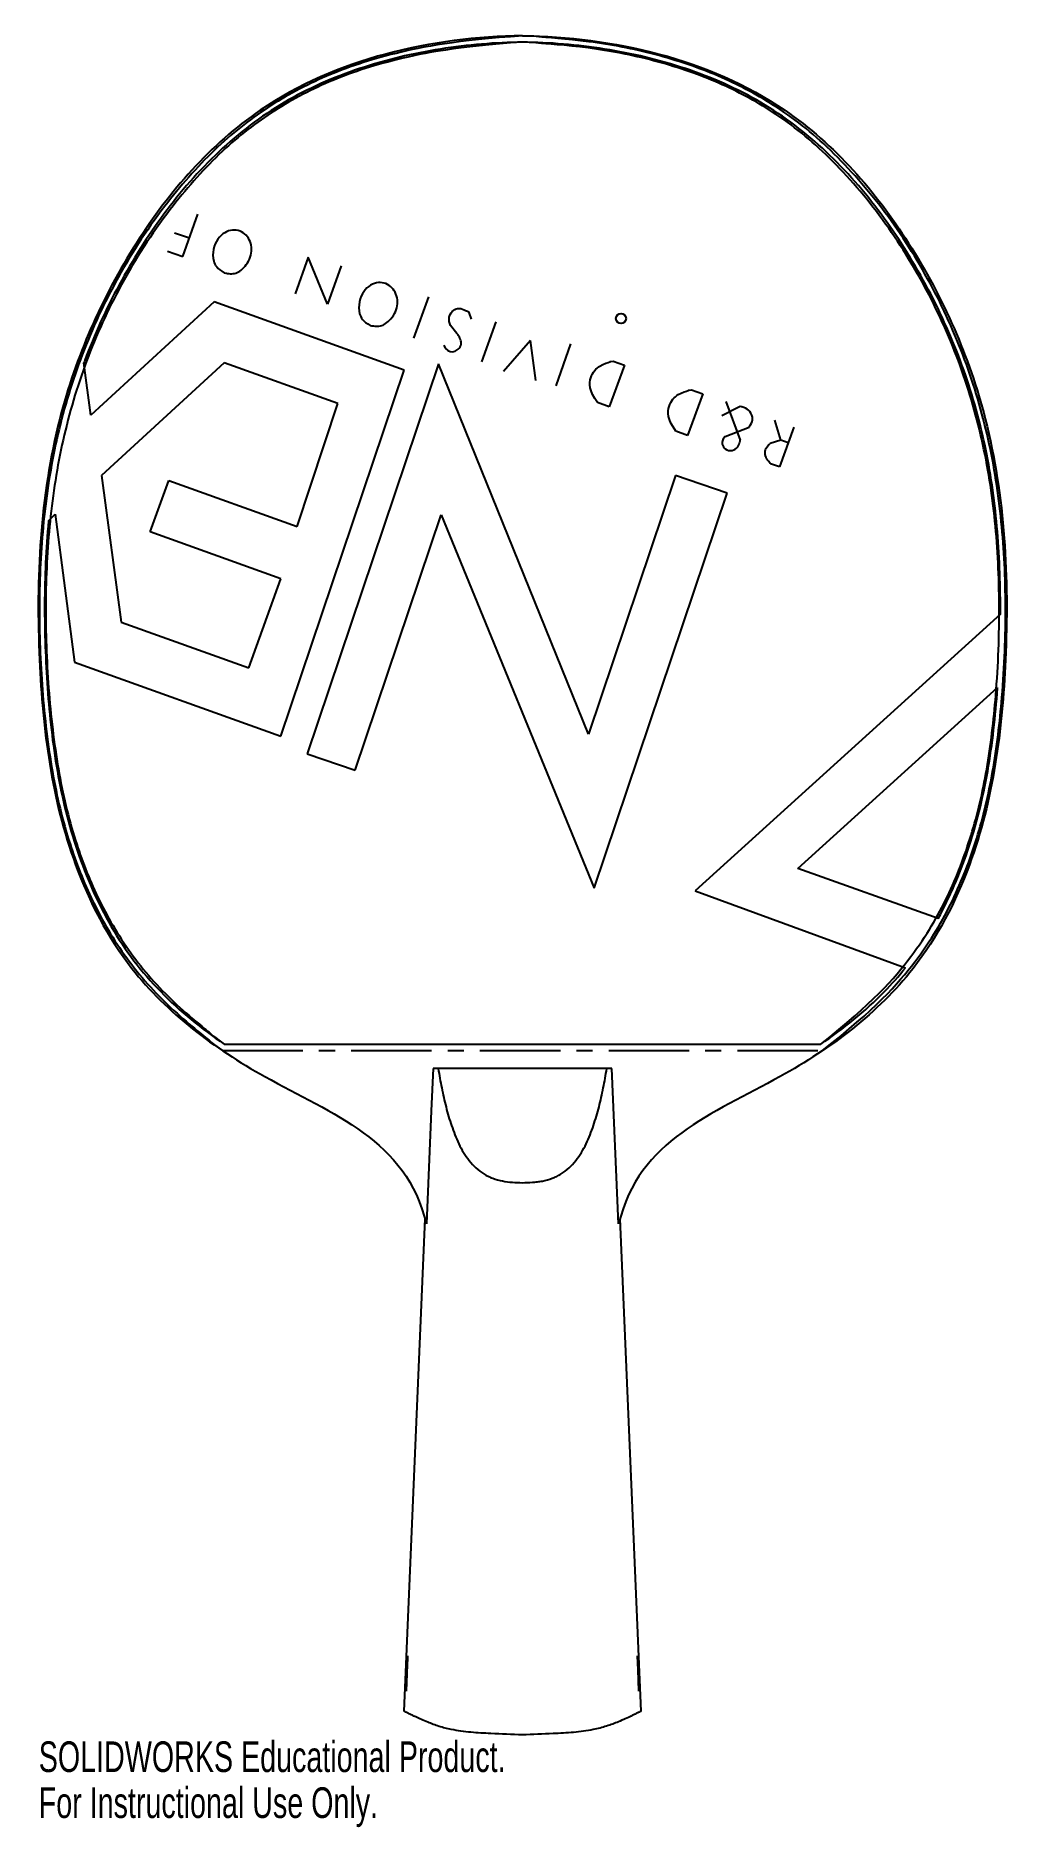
# Model space of a CAD drawing. Header units: millimetres. Extents: x -77 to 77, y -178 to 105.
import ezdxf

# ---------------------------------------------------------------- set-up
doc = ezdxf.new("R2010")
doc.units = ezdxf.units.MM
doc.linetypes.add('CENTERX2', pattern=[20.32, 12.7, -2.54, 2.54, -2.54])
doc.styles.add('SLDTEXTSTYLE0', font='TXT', dxfattribs={"width": 0.7})

msp = doc.modelspace()

# ---------------------------------------------------------------- linework, layer by layer
at = {"color": 141, "linetype": 'Continuous'}
for p, q in [((-53.59, 70.34), (-51.25, 77.03)), ((-52.58, 73.23), (-54.91, 74.05)), ((-56.04, 71.2), (-53.59, 70.34)), ((-33.83, 70.24), (-35.88, 64.46)), ((-30.77, 62.81), (-33.83, 70.24)), ((-28.62, 68.88), (-30.77, 62.81)), ((-14.81, 63.97), (-17.2, 57.44)), ((-10.34, 58.17), (-11.39, 59.47)), ((-8.03, 60.46), (-8.4, 61.49)), ((-6.4, 53.72), (-4.15, 60.04)), ((1.25, 57.11), (-2.99, 52.22)), ((2.08, 50.79), (1.25, 57.11)), ((7.56, 56.56), (5.24, 49.94)), ((-12.42, 56.35), (-12.19, 55.86)), ((14.33, 53.83), (16.1, 53.17)), ((16.1, 53.17), (13.68, 46.61)), ((28.47, 48.66), (26.05, 42.1)), ((26.69, 49.31), (28.47, 48.66)), ((13.68, 46.61), (11.84, 47.29)), ((34.35, 46.65), (31.46, 45.19)), ((32.07, 47.45), (34.35, 41.36)), ((26.05, 42.1), (24.2, 42.78)), ((31.97, 41.95), (35.76, 43.43)), ((40.75, 41.36), (39.82, 44.5)), ((42.81, 43.43), (40.55, 37.13)), ((40.75, 41.36), (39.11, 40.85)), ((41.92, 40.95), (40.75, 41.36)), ((40.55, 37.13), (39.31, 37.57))]:
    msp.add_line(p, q, dxfattribs=at)
at = {"color": 254, "linetype": 'Continuous', "lineweight": 25}
for p, q in [((-48.65, 63.18), (-68.15, 45.31)), ((-18.68, 52.42), (-48.65, 63.18)), ((-68.15, 45.31), (-69.23, 53.57)), ((-47.06, 53.57), (-66.42, 35.76)), ((-29.15, 47.13), (-47.06, 53.57)), ((-38.16, -5.37), (-18.68, 52.42)), ((-13.26, 53.4), (-34, -8.14)), ((10.41, -5.03), (-13.26, 53.4)), ((-35.55, 27.72), (-29.15, 47.13)), ((-66.42, 35.76), (-63.34, 12.66)), ((-58.75, 26.88), (-55.83, 35.01)), ((-55.83, 35.01), (-35.55, 27.72)), ((24.16, 35.76), (10.41, -5.03)), ((32.32, 33), (24.16, 35.76)), ((11.3, -29.36), (32.32, 33)), ((-74.79, 28.65), (-73.76, 29.69)), ((-73.76, 29.69), (-70.69, 6.31)), ((-26.41, -10.7), (-12.84, 29.55)), ((-12.84, 29.55), (11.3, -29.36)), ((-38.16, 19.48), (-58.75, 26.88)), ((-43.21, 5.42), (-38.16, 19.48)), ((-63.34, 12.66), (-43.21, 5.42)), ((75.42, 13.92), (27.27, -29.78)), ((-70.69, 6.31), (-38.16, -5.37)), ((43.46, -26.24), (74.98, 2.32)), ((-34, -8.14), (-26.41, -10.7)), ((65.61, -34.15), (43.46, -26.24)), ((27.27, -29.78), (60.45, -41.92)), ((-47.06, -53.98), (47.06, -53.98)), ((13.29, -57.83), (-13.29, -57.83)), ((15.17, -82.32), (14.11, -57.83)), ((-15.43, -81.54), (-18.75, -159.24)), ((18.75, -159.24), (15.43, -81.54)), ((-18.13, -150.52), (-18.37, -156.07))]:
    msp.add_line(p, q, dxfattribs=at)
at = {"color": 254, "linetype": 'CENTERX2'}
msp.add_line((-47.36, -54.98), (47.36, -54.98), dxfattribs=at)
at = {"color": 254, "linetype": 'Continuous'}
msp.add_line((-47.06, -53.98), (47.06, -53.98), dxfattribs=at)
at = {"color": 254, "linetype": 'Continuous', "lineweight": 25, "flags": 128}
for points in [[(-14.11, -57.83), (-14.4, -64.5), (-15.17, -82.32)], [(18.37, -156.07), (18.23, -152.72), (18.13, -150.52)]]:
    msp.add_lwpolyline(points, dxfattribs=at)
at = {"color": 254, "linetype": 'Continuous', "lineweight": 25}
msp.add_circle((15.55, 60.56), 0.794, dxfattribs=at)
for points, knots in [([(0, 105.18), (-14.22, 105.01), (-39.48, 99.35), (-62.55, 72.76), (-75.69, 42.65), (-77.35, 8.43), (-73.55, -21.57), (-61.22, -45.3), (-38.84, -61.93), (-18.36, -69.05), (-15.17, -82.32)], [0, 0, 0, 0, 0.1672803, 0.2776529, 0.3940851, 0.5410179, 0.6674499, 0.7390904, 0.8431676, 0.9813358, 0.9813358, 0.9813358, 0.9813358]), ([(0, 105.18), (14.22, 105.01), (39.48, 99.35), (62.55, 72.76), (75.69, 42.65), (77.35, 8.43), (73.55, -21.57), (61.22, -45.3), (38.84, -61.93), (18.36, -69.05), (15.17, -82.32)], [0, 0, 0, 0, 0.1672803, 0.2776529, 0.3940851, 0.5410179, 0.6674499, 0.7390904, 0.8431676, 0.9813359, 0.9813359, 0.9813359, 0.9813359]), ([(0, 104.18), (-2.15, 104.15), (-6.44, 103.95), (-15.14, 102.92), (-25.88, 100.37), (-37.89, 95.08), (-48.22, 87.23), (-56.86, 77.23), (-63.92, 66.01), (-67.62, 57.92), (-69.18, 53.7), (-69.23, 53.57)], [0.0000464, 0.0000464, 0.0000464, 0.0000464, 0.0254296, 0.0508127, 0.101579, 0.1523453, 0.2031116, 0.2538779, 0.3046442, 0.3554106, 0.3570635, 0.3570635, 0.3570635, 0.3570635]), ([(75.42, 13.92), (75.43, 14.42), (75.43, 19.33), (75.03, 28.61), (73.07, 41.54), (69.37, 54.06), (63.92, 66.01), (56.86, 77.23), (48.22, 87.23), (37.89, 95.08), (25.88, 100.37), (15.14, 102.92), (6.44, 103.95), (2.15, 104.15), (0, 104.18)], [0.4864927, 0.4864927, 0.4864927, 0.4864927, 0.4922905, 0.5430568, 0.5938231, 0.6445894, 0.6953558, 0.7461221, 0.7968884, 0.8476547, 0.898421, 0.9491873, 0.9745704, 0.9999536, 0.9999536, 0.9999536, 0.9999536]), ([(-74.79, 28.65), (-74.8, 28.63), (-75.22, 24.25), (-75.59, 15.44), (-75.13, 2.17), (-73.69, -10.94), (-70.61, -23.6), (-66.2, -33.66), (-61.43, -40.89), (-57.2, -45.76), (-52.4, -50.14), (-48.86, -52.76), (-47.06, -53.98)], [0.4566352, 0.4566352, 0.4566352, 0.4566352, 0.4569432, 0.5077095, 0.5584758, 0.6092421, 0.6600084, 0.7107747, 0.7361578, 0.761541, 0.7869241, 0.8123073, 0.8123073, 0.8123073, 0.8123073]), ([(65.61, -34.15), (67.46, -30.76), (70.72, -23.14), (73.69, -10.94), (74.66, -2.16), (74.98, 2.28), (74.98, 2.32)], [0.2948228, 0.2948228, 0.2948228, 0.2948228, 0.3399916, 0.3907579, 0.4415242, 0.4419845, 0.4419845, 0.4419845, 0.4419845]), ([(47.06, -53.98), (48.86, -52.76), (52.4, -50.14), (56.85, -46.09), (59.39, -43.23), (60.45, -41.92)], [0.1876927, 0.1876927, 0.1876927, 0.1876927, 0.21307585, 0.238459, 0.25825285, 0.25825285, 0.25825285, 0.25825285]), ([(-13.29, -57.83), (-13.35, -57.83), (-13.45, -57.83), (-13.55, -57.83), (-13.62, -57.83), (-13.72, -57.83), (-13.91, -57.83), (-14.04, -57.83), (-14.11, -57.83)], [0.6628876, 0.6628876, 0.6628876, 0.6628876, 0.6875, 0.71875, 0.75, 0.78125, 0.8125, 0.8584076, 0.8584076, 0.8584076, 0.8584076]), ([(-13.29, -57.83), (-13.22, -58.34), (-13.13, -58.85), (-12.95, -59.86), (-12.86, -60.37), (-12.55, -61.88), (-12.33, -62.89), (-11.81, -64.88), (-11.53, -65.86), (-10.87, -67.8), (-10.49, -68.76), (-9.82, -70.16), (-9.57, -70.62), (-9.03, -71.51), (-8.73, -71.94), (-8.09, -72.75), (-7.74, -73.14), (-6.96, -73.86), (-6.55, -74.17), (-5.88, -74.59), (-5.65, -74.71), (-5.17, -74.94), (-4.93, -75.05), (-4.19, -75.33), (-3.68, -75.46), (-2.64, -75.67), (-2.11, -75.73), (-1.06, -75.81), (-0.53, -75.83), (0.52, -75.83), (1.05, -75.81), (1.84, -75.75), (2.1, -75.73), (2.63, -75.66), (2.89, -75.62), (3.67, -75.47), (4.18, -75.33), (4.92, -75.05), (5.16, -74.95), (5.64, -74.72), (5.87, -74.59), (6.54, -74.18), (6.96, -73.86), (7.73, -73.15), (8.09, -72.76), (9.06, -71.53), (9.58, -70.64), (10.27, -69.23), (10.47, -68.76), (10.86, -67.8), (11.04, -67.31), (11.53, -65.85), (11.82, -64.87), (12.33, -62.88), (12.55, -61.88), (12.86, -60.37), (12.95, -59.86), (13.13, -58.85), (13.22, -58.34), (13.29, -57.83)], [0, 0, 0, 0, 0.03125, 0.03125, 0.0625, 0.0625, 0.125, 0.125, 0.1875, 0.1875, 0.25, 0.25, 0.28125, 0.28125, 0.3125, 0.3125, 0.34375, 0.34375, 0.375, 0.375, 0.390625, 0.390625, 0.40625, 0.40625, 0.4375, 0.4375, 0.46875, 0.46875, 0.5, 0.5, 0.53125, 0.53125, 0.546875, 0.546875, 0.5625, 0.5625, 0.59375, 0.59375, 0.609375, 0.609375, 0.625, 0.625, 0.65625, 0.65625, 0.6875, 0.6875, 0.75, 0.75, 0.78125, 0.78125, 0.8125, 0.8125, 0.875, 0.875, 0.9375, 0.9375, 0.96875, 0.96875, 1, 1, 1, 1]), ([(14.11, -57.83), (14.04, -57.83), (13.91, -57.83), (13.72, -57.83), (13.62, -57.83), (13.55, -57.83), (13.45, -57.83), (13.35, -57.83), (13.29, -57.83)], [0.1415922, 0.1415922, 0.1415922, 0.1415922, 0.1875, 0.21875, 0.25, 0.28125, 0.3125, 0.3371134, 0.3371134, 0.3371134, 0.3371134]), ([(-18.13, -150.52), (-18.25, -152.17), (-18.34, -154.02), (-18.37, -155.87), (-18.37, -156.07)], [0.55677726, 0.55677726, 0.55677726, 0.55677726, 0.63778503, 0.64759743, 0.64759743, 0.64759743, 0.64759743]), ([(18.13, -150.52), (18.25, -152.17), (18.34, -154.02), (18.37, -155.87), (18.37, -156.07)], [0.55677746, 0.55677746, 0.55677746, 0.55677746, 0.63778503, 0.64759737, 0.64759737, 0.64759737, 0.64759737]), ([(0, -162.99), (-1.67, -162.92), (-4.39, -162.81), (-8.17, -162.62), (-10.93, -162.25), (-13.21, -161.66), (-14.76, -161.08), (-15.97, -160.56), (-16.82, -160.17), (-17.47, -159.85), (-18.02, -159.58), (-18.42, -159.38), (-18.72, -159.23), (-18.7, -159.24), (-18.69, -159.24)], [0, 0, 0, 0, 0.1882157, 0.3064624, 0.4267409, 0.5068107, 0.5889846, 0.6384545, 0.6886234, 0.729723, 0.7723113, 0.8492965, 0.9279551, 1, 1, 1, 1]), ([(18.69, -159.24), (18.7, -159.23), (18.75, -159.21), (18.41, -159.38), (17.84, -159.67), (17.19, -159.99), (16.24, -160.44), (14.96, -161), (13.29, -161.64), (10.92, -162.25), (8.06, -162.63), (4.31, -162.81), (1.61, -162.92), (0, -162.99)], [0, 0, 0, 0, 0.0533507, 0.1825348, 0.2364742, 0.2921545, 0.3463325, 0.4022887, 0.4880633, 0.5763518, 0.6959615, 0.8185808, 1, 1, 1, 1])]:
    msp.add_open_spline(points, degree=3, knots=knots, dxfattribs=at)
at = {"color": 141, "linetype": 'Continuous'}
for points, knots in [([(0, 105.18), (-10.49, 104.46), (-20.96, 102.46), (-31.06, 99.05), (-40.4, 94.1), (-48.67, 87.55), (-57.45, 77.55), (-64.59, 66.27), (-70.06, 54.2), (-73.79, 41.55), (-75.81, 28.5), (-76.42, 15.24), (-75.95, 1.92), (-74.36, -11.26), (-71.92, -21.54), (-68.11, -31.44), (-62.74, -40.56), (-55.72, -48.42), (-47.36, -54.98), (-50.23, -52.89), (-47.36, -54.98)], [0, 0, 0, 0, 0.049573, 0.09986, 0.150097, 0.199953, 0.249723, 0.312473, 0.375396, 0.437915, 0.500123, 0.562357, 0.624965, 0.687813, 0.750415, 0.800249, 0.85025, 0.900198, 0.949874, 1, 1, 1, 1]), ([(47.36, -54.98), (55.72, -48.42), (62.74, -40.56), (68.11, -31.44), (71.92, -21.54), (74.36, -11.26), (75.95, 1.92), (76.42, 15.24), (75.81, 28.5), (73.79, 41.55), (70.06, 54.2), (64.59, 66.27), (57.45, 77.55), (48.67, 87.55), (40.4, 94.1), (31.06, 99.05), (20.96, 102.46), (10.49, 104.46), (0, 105.18), (3.5, 105.02), (0, 105.18)], [0, 0, 0, 0, 0.0501263, 0.0998018, 0.1497504, 0.1997513, 0.2495849, 0.3121867, 0.3750349, 0.4376434, 0.4998769, 0.5620854, 0.6246036, 0.6875274, 0.7502768, 0.8000471, 0.8499025, 0.9001397, 0.9504267, 1, 1, 1, 1]), ([(0, 104.18), (-10.36, 103.47), (-20.69, 101.49), (-30.63, 98.15), (-39.81, 93.29), (-47.94, 86.87), (-56.6, 77.03), (-63.65, 65.89), (-69.08, 53.97), (-72.78, 41.47), (-74.8, 28.57), (-75.42, 15.43), (-74.97, 2.2), (-73.42, -10.86), (-71.03, -21.02), (-67.32, -30.78), (-62.09, -39.76), (-55.25, -47.49), (-47.06, -53.98), (-49.87, -51.92), (-47.06, -53.98)], [0, 0, 0, 0, 0.049617, 0.099921, 0.150057, 0.199683, 0.249192, 0.311847, 0.374862, 0.437482, 0.499779, 0.562183, 0.625094, 0.688355, 0.751225, 0.80109, 0.851011, 0.900685, 0.950013, 1, 1, 1, 1]), ([(47.06, -53.98), (55.25, -47.49), (62.09, -39.76), (67.32, -30.78), (71.03, -21.02), (73.42, -10.86), (74.97, 2.2), (75.42, 15.43), (74.8, 28.57), (72.78, 41.47), (69.08, 53.97), (63.65, 65.89), (56.6, 77.03), (47.94, 86.87), (39.81, 93.29), (30.63, 98.15), (20.69, 101.49), (10.36, 103.47), (0, 104.18), (3.46, 104.02), (0, 104.18)], [0, 0, 0, 0, 0.0499872, 0.0993153, 0.1489895, 0.1989104, 0.2487755, 0.3116454, 0.374906, 0.4378172, 0.500221, 0.5625178, 0.6251383, 0.688153, 0.7508075, 0.8003175, 0.8499428, 0.9000791, 0.9503828, 1, 1, 1, 1]), ([(-47.06, 67.76), (-48.21, 68.43), (-48.92, 69.53), (-48.84, 72.33), (-47.1, 74.5), (-44.52, 74.72), (-42.69, 72.85), (-42.68, 70.08), (-44.48, 67.91), (-45.75, 67.52), (-47.06, 67.76), (-46.62, 67.63), (-47.06, 67.76)], [0, 0, 0, 0, 0.061713, 0.122003, 0.251436, 0.379622, 0.49907, 0.619607, 0.74717, 0.877344, 0.938713, 1, 1, 1, 1]), ([(-24.03, 59.47), (-25.19, 60.14), (-25.89, 61.24), (-25.81, 64.04), (-24.07, 66.21), (-21.49, 66.43), (-19.67, 64.56), (-19.65, 61.79), (-21.45, 59.62), (-22.72, 59.23), (-24.03, 59.47), (-23.6, 59.34), (-24.03, 59.47)], [0, 0, 0, 0, 0.061713, 0.122003, 0.251435, 0.379621, 0.49907, 0.619607, 0.74717, 0.877344, 0.938713, 1, 1, 1, 1]), ([(-11.39, 59.47), (-11.71, 60.38), (-11.47, 61.36), (-10.74, 62.06), (-9.74, 62.28), (-8.4, 61.49), (-8.82, 61.85), (-8.4, 61.49)], [0, 0, 0, 0, 0.173994, 0.354331, 0.53575, 0.719427, 1, 1, 1, 1]), ([(-12.19, 55.86), (-11.56, 55.26), (-10.84, 55.23), (-10.01, 55.74), (-9.63, 56.46), (-9.69, 57.2), (-10.34, 58.17), (-10.07, 57.87), (-10.34, 58.17)], [0, 0, 0, 0, 0.164309, 0.300644, 0.484949, 0.639231, 0.778739, 1, 1, 1, 1]), ([(11.84, 47.29), (10.48, 49.16), (10.55, 51.53), (12.09, 53.24), (14.33, 53.83), (13.55, 53.72), (14.33, 53.83)], [0, 0, 0, 0, 0.247948, 0.502984, 0.750665, 1, 1, 1, 1]), ([(24.2, 42.78), (22.84, 44.64), (22.92, 47.01), (24.45, 48.73), (26.69, 49.31), (25.91, 49.2), (26.69, 49.31)], [0, 0, 0, 0, 0.247948, 0.502984, 0.750665, 1, 1, 1, 1]), ([(35.76, 43.43), (36.44, 44.34), (36.26, 45.47), (35.48, 46.39), (34.35, 46.65), (34.75, 46.61), (34.35, 46.65)], [0, 0, 0, 0, 0.24328, 0.490674, 0.750094, 1, 1, 1, 1]), ([(31.97, 41.95), (31.48, 41.43), (31.44, 40.69), (32.05, 39.77), (33.12, 39.62), (34.09, 40.22), (34.35, 41.36), (34.32, 40.95), (34.35, 41.36)], [0, 0, 0, 0, 0.120924, 0.244759, 0.43101, 0.612258, 0.80309, 1, 1, 1, 1]), ([(39.31, 37.57), (38.52, 38.21), (38.19, 39.17), (38.37, 40.14), (39.11, 40.85), (38.82, 40.64), (39.11, 40.85)], [0, 0, 0, 0, 0.250849, 0.501265, 0.747799, 1, 1, 1, 1])]:
    msp.add_open_spline(points, degree=3, knots=knots, dxfattribs=at)

# ---------------------------------------------------------------- texts
at = {"color": 141, "linetype": 'Continuous', "char_height": 4.8336, "attachment_point": 1, "style": 'SLDTEXTSTYLE0'}
for s, insert in [('SOLIDWORKS Educational Product.', (-76.35, -164.01)), ('For Instructional Use Only.', (-76.35, -171.26))]:
    msp.add_mtext(s, dxfattribs=dict(at, insert=insert))

doc.saveas('drawing.dxf')
